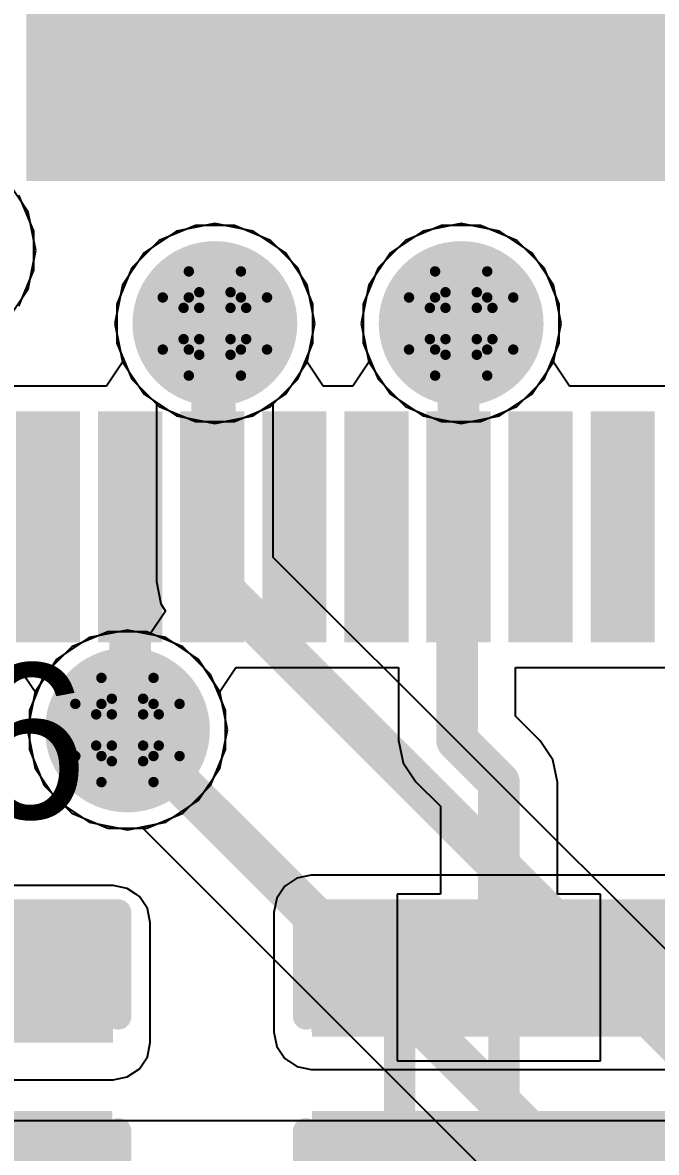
# Model space of a CAD drawing. Header units: inches. Extents: x -0.1 to 17.9, y -0.8 to 4.8.
# Drawn here: x 2.0176 to 2.1392, y 2.3919 to 2.6087 of the extents above; entities that cross this region are included whole.
import ezdxf

# ---------------------------------------------------------------- set-up
doc = ezdxf.new("R2010")
doc.units = ezdxf.units.IN
doc.header["$MEASUREMENT"] = 0
for name, color, linetype in [('Bottom Layer 1', 5, 'Continuous'), ('Bottom Overlay', 54, 'Continuous'), ('Bottom Paste', 16, 'Continuous'), ('Bottom Solder', 6, 'Continuous'), ('Drill Drawing', 1, 'Continuous'), ('GND+Signal', 16, 'Continuous'), ('Pad Holes', 156, 'Continuous'), ('PWR+Signal', 76, 'Continuous'), ('Top 3D Body', 56, 'Continuous'), ('Top Layer 1', 1, 'Continuous'), ('Top Overlay', 2, 'Continuous'), ('Top Paste', 8, 'Continuous'), ('Top Solder', 216, 'Continuous'), ('Via Holes', 16, 'Continuous')]:
    doc.layers.add(name, color=color, linetype=linetype)
doc.styles.add('Arial', font='', dxfattribs={"height": 0.2})
doc.styles.get('Arial').set_extended_font_data('Arial')

# ---------------------------------------------------------------- blocks, each defined once
blk = doc.blocks.new('C___0402_B_3')
at = {"layer": 'Bottom Layer 1'}
for points in [[(-0.0095, 0.0125), (-0.0095, -0.0125), (-0.0275, -0.0125), (-0.0275, 0.0125)], [(0.0275, 0.0125), (0.0275, -0.0125), (0.0095, -0.0125), (0.0095, 0.0125)]]:
    blk.add_hatch(color=5, dxfattribs=at).paths.add_polyline_path(points)
at = {"layer": 'Bottom Paste'}
for points in [[(-0.0095, 0.0125), (-0.0095, -0.0125), (-0.0275, -0.0125), (-0.0275, 0.0125)], [(0.0275, 0.0125), (0.0275, -0.0125), (0.0095, -0.0125), (0.0095, 0.0125)]]:
    blk.add_hatch(color=16, dxfattribs=at).paths.add_polyline_path(points)
at = {"layer": 'Bottom Solder'}
for points in [[(-0.00714, 0.01486), (-0.00714, -0.01486), (-0.02986, -0.01486), (-0.02986, 0.01486)], [(0.02986, 0.01486), (0.02986, -0.01486), (0.00714, -0.01486), (0.00714, 0.01486)]]:
    blk.add_hatch(color=6, dxfattribs=at).paths.add_polyline_path(points)
at = {"layer": 'Bottom Overlay'}
for points in [[(-0.031, -0.016, 0.005, 0.005, 0), (-0.031, 0.016, 0.005, 0.005, 0)], [(-0.011, 0.016, 0.005, 0.005, 0), (-0.031, 0.016, 0.005, 0.005, 0)], [(0.031, 0.016, 0.005, 0.005, 0), (0.011, 0.016, 0.005, 0.005, 0)], [(0.031, -0.016, 0.005, 0.005, 0), (0.031, 0.016, 0.005, 0.005, 0)], [(-0.011, -0.016, 0.005, 0.005, 0), (-0.031, -0.016, 0.005, 0.005, 0)], [(0.031, -0.016, 0.005, 0.005, 0), (0.011, -0.016, 0.005, 0.005, 0)]]:
    blk.add_lwpolyline(points, format="xyseb", dxfattribs=at)
for points in [[(-0.03225, 0.016, 0.0025, 0.0025, 1), (-0.02975, 0.016, 0.0025, 0.0025, 1)], [(-0.03225, 0.016, 0.0025, 0.0025, 1), (-0.02975, 0.016, 0.0025, 0.0025, 1)], [(-0.01225, 0.016, 0.0025, 0.0025, 1), (-0.00975, 0.016, 0.0025, 0.0025, 1)], [(0.00975, 0.016, 0.0025, 0.0025, 1), (0.01225, 0.016, 0.0025, 0.0025, 1)], [(0.02975, 0.016, 0.0025, 0.0025, 1), (0.03225, 0.016, 0.0025, 0.0025, 1)], [(0.02975, 0.016, 0.0025, 0.0025, 1), (0.03225, 0.016, 0.0025, 0.0025, 1)], [(-0.03225, -0.016, 0.0025, 0.0025, 1), (-0.02975, -0.016, 0.0025, 0.0025, 1)], [(-0.03225, -0.016, 0.0025, 0.0025, 1), (-0.02975, -0.016, 0.0025, 0.0025, 1)], [(-0.01225, -0.016, 0.0025, 0.0025, 1), (-0.00975, -0.016, 0.0025, 0.0025, 1)], [(0.00975, -0.016, 0.0025, 0.0025, 1), (0.01225, -0.016, 0.0025, 0.0025, 1)], [(0.02975, -0.016, 0.0025, 0.0025, 1), (0.03225, -0.016, 0.0025, 0.0025, 1)], [(0.02975, -0.016, 0.0025, 0.0025, 1), (0.03225, -0.016, 0.0025, 0.0025, 1)]]:
    blk.add_lwpolyline(points, format="xyseb", close=True, dxfattribs=at)
blk = doc.blocks.new('C___0402_B_25')
at = {"layer": 'Bottom Layer 1'}
for points in [[(-0.0095, 0.0125), (-0.0095, -0.0125), (-0.0275, -0.0125), (-0.0275, 0.0125)], [(0.0275, 0.0125), (0.0275, -0.0125), (0.0095, -0.0125), (0.0095, 0.0125)]]:
    blk.add_hatch(color=5, dxfattribs=at).paths.add_polyline_path(points)
at = {"layer": 'Bottom Paste'}
for points in [[(-0.0095, 0.0125), (-0.0095, -0.0125), (-0.0275, -0.0125), (-0.0275, 0.0125)], [(0.0275, 0.0125), (0.0275, -0.0125), (0.0095, -0.0125), (0.0095, 0.0125)]]:
    blk.add_hatch(color=16, dxfattribs=at).paths.add_polyline_path(points)
at = {"layer": 'Bottom Solder'}
for points in [[(-0.00714, 0.01486), (-0.00714, -0.01486), (-0.02986, -0.01486), (-0.02986, 0.01486)], [(0.02986, 0.01486), (0.02986, -0.01486), (0.00714, -0.01486), (0.00714, 0.01486)]]:
    blk.add_hatch(color=6, dxfattribs=at).paths.add_polyline_path(points)
at = {"layer": 'Bottom Overlay'}
for points in [[(-0.011, 0.016, 0.005, 0.005, 0), (-0.031, 0.016, 0.005, 0.005, 0)], [(-0.031, -0.016, 0.005, 0.005, 0), (-0.031, 0.016, 0.005, 0.005, 0)], [(0.031, 0.016, 0.005, 0.005, 0), (0.011, 0.016, 0.005, 0.005, 0)], [(0.031, -0.016, 0.005, 0.005, 0), (0.031, 0.016, 0.005, 0.005, 0)], [(-0.011, -0.016, 0.005, 0.005, 0), (-0.031, -0.016, 0.005, 0.005, 0)], [(0.031, -0.016, 0.005, 0.005, 0), (0.011, -0.016, 0.005, 0.005, 0)]]:
    blk.add_lwpolyline(points, format="xyseb", dxfattribs=at)
for points in [[(-0.03225, 0.016, 0.0025, 0.0025, 1), (-0.02975, 0.016, 0.0025, 0.0025, 1)], [(-0.03225, 0.016, 0.0025, 0.0025, 1), (-0.02975, 0.016, 0.0025, 0.0025, 1)], [(-0.01225, 0.016, 0.0025, 0.0025, 1), (-0.00975, 0.016, 0.0025, 0.0025, 1)], [(0.00975, 0.016, 0.0025, 0.0025, 1), (0.01225, 0.016, 0.0025, 0.0025, 1)], [(0.02975, 0.016, 0.0025, 0.0025, 1), (0.03225, 0.016, 0.0025, 0.0025, 1)], [(0.02975, 0.016, 0.0025, 0.0025, 1), (0.03225, 0.016, 0.0025, 0.0025, 1)], [(-0.03225, -0.016, 0.0025, 0.0025, 1), (-0.02975, -0.016, 0.0025, 0.0025, 1)], [(-0.03225, -0.016, 0.0025, 0.0025, 1), (-0.02975, -0.016, 0.0025, 0.0025, 1)], [(-0.01225, -0.016, 0.0025, 0.0025, 1), (-0.00975, -0.016, 0.0025, 0.0025, 1)], [(0.00975, -0.016, 0.0025, 0.0025, 1), (0.01225, -0.016, 0.0025, 0.0025, 1)], [(0.02975, -0.016, 0.0025, 0.0025, 1), (0.03225, -0.016, 0.0025, 0.0025, 1)], [(0.02975, -0.016, 0.0025, 0.0025, 1), (0.03225, -0.016, 0.0025, 0.0025, 1)]]:
    blk.add_lwpolyline(points, format="xyseb", close=True, dxfattribs=at)
blk = doc.blocks.new('C___0402_B_26')
at = {"layer": 'Bottom Layer 1'}
for points in [[(-0.0095, 0.0125), (-0.0095, -0.0125), (-0.0275, -0.0125), (-0.0275, 0.0125)], [(0.0275, 0.0125), (0.0275, -0.0125), (0.0095, -0.0125), (0.0095, 0.0125)]]:
    blk.add_hatch(color=5, dxfattribs=at).paths.add_polyline_path(points)
at = {"layer": 'Bottom Paste'}
for points in [[(-0.0095, 0.0125), (-0.0095, -0.0125), (-0.0275, -0.0125), (-0.0275, 0.0125)], [(0.0275, 0.0125), (0.0275, -0.0125), (0.0095, -0.0125), (0.0095, 0.0125)]]:
    blk.add_hatch(color=16, dxfattribs=at).paths.add_polyline_path(points)
at = {"layer": 'Bottom Solder'}
for points in [[(-0.00714, 0.01486), (-0.00714, -0.01486), (-0.02986, -0.01486), (-0.02986, 0.01486)], [(0.02986, 0.01486), (0.02986, -0.01486), (0.00714, -0.01486), (0.00714, 0.01486)]]:
    blk.add_hatch(color=6, dxfattribs=at).paths.add_polyline_path(points)
at = {"layer": 'Bottom Overlay'}
for points in [[(-0.011, 0.016, 0.005, 0.005, 0), (-0.031, 0.016, 0.005, 0.005, 0)], [(-0.031, -0.016, 0.005, 0.005, 0), (-0.031, 0.016, 0.005, 0.005, 0)], [(0.031, 0.016, 0.005, 0.005, 0), (0.011, 0.016, 0.005, 0.005, 0)], [(0.031, -0.016, 0.005, 0.005, 0), (0.031, 0.016, 0.005, 0.005, 0)], [(-0.011, -0.016, 0.005, 0.005, 0), (-0.031, -0.016, 0.005, 0.005, 0)], [(0.031, -0.016, 0.005, 0.005, 0), (0.011, -0.016, 0.005, 0.005, 0)]]:
    blk.add_lwpolyline(points, format="xyseb", dxfattribs=at)
for points in [[(-0.03225, 0.016, 0.0025, 0.0025, 1), (-0.02975, 0.016, 0.0025, 0.0025, 1)], [(-0.03225, 0.016, 0.0025, 0.0025, 1), (-0.02975, 0.016, 0.0025, 0.0025, 1)], [(-0.01225, 0.016, 0.0025, 0.0025, 1), (-0.00975, 0.016, 0.0025, 0.0025, 1)], [(0.00975, 0.016, 0.0025, 0.0025, 1), (0.01225, 0.016, 0.0025, 0.0025, 1)], [(0.02975, 0.016, 0.0025, 0.0025, 1), (0.03225, 0.016, 0.0025, 0.0025, 1)], [(0.02975, 0.016, 0.0025, 0.0025, 1), (0.03225, 0.016, 0.0025, 0.0025, 1)], [(-0.03225, -0.016, 0.0025, 0.0025, 1), (-0.02975, -0.016, 0.0025, 0.0025, 1)], [(-0.03225, -0.016, 0.0025, 0.0025, 1), (-0.02975, -0.016, 0.0025, 0.0025, 1)], [(-0.01225, -0.016, 0.0025, 0.0025, 1), (-0.00975, -0.016, 0.0025, 0.0025, 1)], [(0.00975, -0.016, 0.0025, 0.0025, 1), (0.01225, -0.016, 0.0025, 0.0025, 1)], [(0.02975, -0.016, 0.0025, 0.0025, 1), (0.03225, -0.016, 0.0025, 0.0025, 1)], [(0.02975, -0.016, 0.0025, 0.0025, 1), (0.03225, -0.016, 0.0025, 0.0025, 1)]]:
    blk.add_lwpolyline(points, format="xyseb", close=True, dxfattribs=at)
blk = doc.blocks.new('C___0402_39')
at = {"layer": 'Top Layer 1'}
for points in [[(-0.0275, -0.0125), (-0.0275, 0.0125), (-0.0095, 0.0125), (-0.0095, -0.0125)], [(0.0095, -0.0125), (0.0095, 0.0125), (0.0275, 0.0125), (0.0275, -0.0125)]]:
    blk.add_hatch(color=1, dxfattribs=at).paths.add_polyline_path(points)
at = {"layer": 'Top Paste'}
for points in [[(-0.0275, -0.0125), (-0.0275, 0.0125), (-0.0095, 0.0125), (-0.0095, -0.0125)], [(0.0095, -0.0125), (0.0095, 0.0125), (0.0275, 0.0125), (0.0275, -0.0125)]]:
    blk.add_hatch(color=8, dxfattribs=at).paths.add_polyline_path(points)
at = {"layer": 'Top Solder'}
for points in [[(-0.02986, -0.01486), (-0.02986, 0.01486), (-0.00714, 0.01486), (-0.00714, -0.01486)], [(0.00714, -0.01486), (0.00714, 0.01486), (0.02986, 0.01486), (0.02986, -0.01486)]]:
    blk.add_hatch(color=216, dxfattribs=at).paths.add_polyline_path(points)
at = {"layer": 'Top Overlay'}
for points in [[(-0.011, 0.016, 0.005, 0.005, 0), (-0.031, 0.016, 0.005, 0.005, 0)], [(-0.031, -0.016, 0.005, 0.005, 0), (-0.031, 0.016, 0.005, 0.005, 0)], [(0.031, 0.016, 0.005, 0.005, 0), (0.011, 0.016, 0.005, 0.005, 0)], [(0.031, -0.016, 0.005, 0.005, 0), (0.031, 0.016, 0.005, 0.005, 0)], [(-0.011, -0.016, 0.005, 0.005, 0), (-0.031, -0.016, 0.005, 0.005, 0)], [(0.031, -0.016, 0.005, 0.005, 0), (0.011, -0.016, 0.005, 0.005, 0)]]:
    blk.add_lwpolyline(points, format="xyseb", dxfattribs=at)
for points in [[(-0.03225, 0.016, 0.0025, 0.0025, 1), (-0.02975, 0.016, 0.0025, 0.0025, 1)], [(-0.03225, 0.016, 0.0025, 0.0025, 1), (-0.02975, 0.016, 0.0025, 0.0025, 1)], [(-0.01225, 0.016, 0.0025, 0.0025, 1), (-0.00975, 0.016, 0.0025, 0.0025, 1)], [(0.00975, 0.016, 0.0025, 0.0025, 1), (0.01225, 0.016, 0.0025, 0.0025, 1)], [(0.02975, 0.016, 0.0025, 0.0025, 1), (0.03225, 0.016, 0.0025, 0.0025, 1)], [(0.02975, 0.016, 0.0025, 0.0025, 1), (0.03225, 0.016, 0.0025, 0.0025, 1)], [(-0.03225, -0.016, 0.0025, 0.0025, 1), (-0.02975, -0.016, 0.0025, 0.0025, 1)], [(-0.03225, -0.016, 0.0025, 0.0025, 1), (-0.02975, -0.016, 0.0025, 0.0025, 1)], [(-0.01225, -0.016, 0.0025, 0.0025, 1), (-0.00975, -0.016, 0.0025, 0.0025, 1)], [(0.00975, -0.016, 0.0025, 0.0025, 1), (0.01225, -0.016, 0.0025, 0.0025, 1)], [(0.02975, -0.016, 0.0025, 0.0025, 1), (0.03225, -0.016, 0.0025, 0.0025, 1)], [(0.02975, -0.016, 0.0025, 0.0025, 1), (0.03225, -0.016, 0.0025, 0.0025, 1)]]:
    blk.add_lwpolyline(points, format="xyseb", close=True, dxfattribs=at)
blk = doc.blocks.new('100_VQFN__12_12__100')
at = {"layer": 'Top Layer 1'}
for points in [[(-0.1595, 0.1595), (0.1595, 0.1595), (0.1595, -0.1595), (-0.1595, -0.1595)], [(-0.15348, -0.248), (-0.16148, -0.248), (-0.16148, -0.208), (-0.15348, -0.208)], [(-0.13773, -0.248), (-0.14573, -0.248), (-0.14573, -0.208), (-0.13773, -0.208)], [(-0.12199, -0.248), (-0.12999, -0.248), (-0.12999, -0.208), (-0.12199, -0.208)], [(-0.10624, -0.248), (-0.11424, -0.248), (-0.11424, -0.208), (-0.10624, -0.208)], [(-0.09049, -0.248), (-0.09849, -0.248), (-0.09849, -0.208), (-0.09049, -0.208)], [(-0.07474, -0.248), (-0.08274, -0.248), (-0.08274, -0.208), (-0.07474, -0.208)], [(-0.05899, -0.248), (-0.06699, -0.248), (-0.06699, -0.208), (-0.05899, -0.208)], [(-0.04324, -0.248), (-0.05124, -0.248), (-0.05124, -0.208), (-0.04324, -0.208)]]:
    blk.add_hatch(color=1, dxfattribs=at).paths.add_polyline_path(points)
at = {"layer": 'Top Paste'}
for points in [[(-0.1595, 0.1595), (0.1595, 0.1595), (0.1595, -0.1595), (-0.1595, -0.1595)], [(-0.15348, -0.248), (-0.16148, -0.248), (-0.16148, -0.208), (-0.15348, -0.208)], [(-0.13773, -0.248), (-0.14573, -0.248), (-0.14573, -0.208), (-0.13773, -0.208)], [(-0.12199, -0.248), (-0.12999, -0.248), (-0.12999, -0.208), (-0.12199, -0.208)], [(-0.10624, -0.248), (-0.11424, -0.248), (-0.11424, -0.208), (-0.10624, -0.208)], [(-0.09049, -0.248), (-0.09849, -0.248), (-0.09849, -0.208), (-0.09049, -0.208)], [(-0.07474, -0.248), (-0.08274, -0.248), (-0.08274, -0.208), (-0.07474, -0.208)], [(-0.05899, -0.248), (-0.06699, -0.248), (-0.06699, -0.208), (-0.05899, -0.208)], [(-0.04324, -0.248), (-0.05124, -0.248), (-0.05124, -0.208), (-0.04324, -0.208)]]:
    blk.add_hatch(color=8, dxfattribs=at).paths.add_polyline_path(points)
at = {"layer": 'Top Solder'}
for points in [[(-0.16166, 0.16167), (0.16167, 0.16167), (0.16167, -0.16167), (-0.16166, -0.16167)], [(-0.15132, -0.25017), (-0.16365, -0.25017), (-0.16365, -0.20583), (-0.15132, -0.20583)], [(-0.13557, -0.25017), (-0.1479, -0.25017), (-0.1479, -0.20583), (-0.13557, -0.20583)], [(-0.11982, -0.25017), (-0.13215, -0.25017), (-0.13215, -0.20583), (-0.11982, -0.20583)], [(-0.10407, -0.25017), (-0.1164, -0.25017), (-0.1164, -0.20583), (-0.10407, -0.20583)], [(-0.08832, -0.25017), (-0.10065, -0.25017), (-0.10065, -0.20583), (-0.08832, -0.20583)], [(-0.07258, -0.25017), (-0.08491, -0.25017), (-0.08491, -0.20583), (-0.07258, -0.20583)], [(-0.05683, -0.25017), (-0.06916, -0.25017), (-0.06916, -0.20583), (-0.05683, -0.20583)], [(-0.04108, -0.25017), (-0.05341, -0.25017), (-0.05341, -0.20583), (-0.04108, -0.20583)]]:
    blk.add_hatch(color=216, dxfattribs=at).paths.add_polyline_path(points)

msp = doc.modelspace()

# ---------------------------------------------------------------- hatches: boundary and pattern name
at = {"layer": 'Bottom Layer 1'}
h = msp.add_hatch(color=5, dxfattribs=at)
edge = h.paths.add_edge_path()
edge.add_arc((2.05453, 2.551), 0.01181, 0, 360)
h = msp.add_hatch(color=5, dxfattribs=at)
edge = h.paths.add_edge_path()
edge.add_arc((2.10177, 2.551), 0.01181, 0, 360)
h = msp.add_hatch(color=5, dxfattribs=at)
edge = h.paths.add_edge_path()
edge.add_arc((2.03776, 2.473), 0.01181, 0, 360)
for points in [[(2.2942, 2.438), (2.073, 2.438), (2.073, 2.415), (2.2942, 2.415)], [(1.9346, 2.413), (2.035, 2.413), (2.035, 2.436), (1.9346, 2.436)]]:
    msp.add_hatch(color=5, dxfattribs=at).paths.add_polyline_path(points)
at = {"layer": 'Bottom Solder'}
h = msp.add_hatch(color=6, dxfattribs=at)
edge = h.paths.add_edge_path()
edge.add_arc((2.05453, 2.551), 0.01581, 0, 360)
h = msp.add_hatch(color=6, dxfattribs=at)
edge = h.paths.add_edge_path()
edge.add_arc((2.10177, 2.551), 0.01581, 0, 360)
h = msp.add_hatch(color=6, dxfattribs=at)
edge = h.paths.add_edge_path()
edge.add_arc((2.03776, 2.473), 0.01581, 0, 360)
at = {"layer": 'GND+Signal'}
h = msp.add_hatch(color=16, dxfattribs=at)
edge = h.paths.add_edge_path()
edge.add_arc((2.05453, 2.551), 0.01181, 0, 360)
h = msp.add_hatch(color=16, dxfattribs=at)
edge = h.paths.add_edge_path()
edge.add_arc((2.10177, 2.551), 0.01181, 0, 360)
h = msp.add_hatch(color=16, dxfattribs=at)
edge = h.paths.add_edge_path()
edge.add_arc((2.03776, 2.473), 0.01181, 0, 360)
at = {"layer": 'Pad Holes'}
h = msp.add_hatch(color=7, dxfattribs=at)
edge = h.paths.add_edge_path()
edge.add_arc((2.09, 2.43569), 0.0015, 0, 360)
h = msp.add_hatch(color=7, dxfattribs=at)
edge = h.paths.add_edge_path()
edge.add_arc((2.11, 2.43569), 0.0015, 0, 360)
h = msp.add_hatch(color=7, dxfattribs=at)
edge = h.paths.add_edge_path()
edge.add_arc((2.09, 2.39631), 0.0015, 0, 360)
h = msp.add_hatch(color=7, dxfattribs=at)
edge = h.paths.add_edge_path()
edge.add_arc((2.11, 2.39631), 0.0015, 0, 360)
at = {"layer": 'PWR+Signal'}
h = msp.add_hatch(color=76, dxfattribs=at)
edge = h.paths.add_edge_path()
edge.add_arc((2.05453, 2.551), 0.01181, 0, 360)
h = msp.add_hatch(color=76, dxfattribs=at)
edge = h.paths.add_edge_path()
edge.add_arc((2.10177, 2.551), 0.01181, 0, 360)
h = msp.add_hatch(color=76, dxfattribs=at)
edge = h.paths.add_edge_path()
edge.add_arc((2.03776, 2.473), 0.01181, 0, 360)
at = {"layer": 'Top 3D Body'}
h = msp.add_hatch(color=56, dxfattribs=at)
edge = h.paths.add_edge_path()
edge.add_arc((2.09, 2.43569), 0.0015, 0, 360)
h = msp.add_hatch(color=56, dxfattribs=at)
edge = h.paths.add_edge_path()
edge.add_arc((2.11, 2.43569), 0.0015, 0, 360)
h = msp.add_hatch(color=56, dxfattribs=at)
edge = h.paths.add_edge_path()
edge.add_arc((2.09, 2.39631), 0.0015, 0, 360)
h = msp.add_hatch(color=56, dxfattribs=at)
edge = h.paths.add_edge_path()
edge.add_arc((2.11, 2.39631), 0.0015, 0, 360)
at = {"layer": 'Top Layer 1'}
h = msp.add_hatch(color=1, dxfattribs=at)
edge = h.paths.add_edge_path()
edge.add_arc((2.05453, 2.551), 0.01181, 0, 360)
h = msp.add_hatch(color=1, dxfattribs=at)
edge = h.paths.add_edge_path()
edge.add_arc((2.10177, 2.551), 0.01181, 0, 360)
h = msp.add_hatch(color=1, dxfattribs=at)
edge = h.paths.add_edge_path()
edge.add_arc((2.03776, 2.473), 0.01181, 0, 360)
at = {"layer": 'Via Holes'}
h = msp.add_hatch(color=7, dxfattribs=at)
edge = h.paths.add_edge_path()
edge.add_arc((2.05453, 2.551), 0.00591, 0, 360)
h = msp.add_hatch(color=7, dxfattribs=at)
edge = h.paths.add_edge_path()
edge.add_arc((2.10177, 2.551), 0.00591, 0, 360)
h = msp.add_hatch(color=7, dxfattribs=at)
edge = h.paths.add_edge_path()
edge.add_arc((2.03776, 2.473), 0.00591, 0, 360)

# ---------------------------------------------------------------- linework, layer by layer
at = {"layer": 'Bottom Layer 1'}
for p, q in [((2.01981, 2.56874), (2.01695, 2.57566)), ((2.05078, 2.56981), (2.04387, 2.56695)), ((2.05827, 2.56981), (2.05078, 2.56981)), ((2.06518, 2.56695), (2.05827, 2.56981)), ((2.09803, 2.56981), (2.09111, 2.56695)), ((2.10551, 2.56981), (2.09803, 2.56981)), ((2.11243, 2.56695), (2.10551, 2.56981)), ((2.01981, 2.56126), (2.01981, 2.56874)), ((2.04387, 2.56695), (2.03858, 2.56166)), ((2.07047, 2.56166), (2.06518, 2.56695)), ((2.09111, 2.56695), (2.08582, 2.56166)), ((2.11772, 2.56166), (2.11243, 2.56695)), ((2.01695, 2.55434), (2.01981, 2.56126)), ((2.03858, 2.56166), (2.03572, 2.55474)), ((2.07334, 2.55474), (2.07047, 2.56166)), ((2.08582, 2.56166), (2.08296, 2.55474)), ((2.12058, 2.55474), (2.11772, 2.56166)), ((2.03572, 2.55474), (2.03572, 2.54726)), ((2.07334, 2.54726), (2.07334, 2.55474)), ((2.08296, 2.55474), (2.08296, 2.54726)), ((2.12058, 2.54726), (2.12058, 2.55474)), ((2.03572, 2.54726), (2.03858, 2.54034)), ((2.07047, 2.54034), (2.07334, 2.54726)), ((2.08296, 2.54726), (2.08582, 2.54034)), ((2.11772, 2.54034), (2.12058, 2.54726)), ((2.03858, 2.54034), (2.04387, 2.53505)), ((2.06518, 2.53505), (2.07047, 2.54034)), ((2.08582, 2.54034), (2.09111, 2.53505)), ((2.11243, 2.53505), (2.11772, 2.54034)), ((2.04387, 2.53505), (2.05078, 2.53219)), ((2.05827, 2.53219), (2.06518, 2.53505)), ((2.09111, 2.53505), (2.09803, 2.53219)), ((2.10551, 2.53219), (2.11243, 2.53505)), ((2.05078, 2.53219), (2.05827, 2.53219)), ((2.09803, 2.53219), (2.10551, 2.53219)), ((2.03401, 2.49181), (2.0271, 2.48895)), ((2.0415, 2.49181), (2.03401, 2.49181)), ((2.04841, 2.48895), (2.0415, 2.49181)), ((2.0271, 2.48895), (2.02181, 2.48366)), ((2.0537, 2.48366), (2.04841, 2.48895)), ((2.02181, 2.48366), (2.01894, 2.47674)), ((2.05657, 2.47674), (2.0537, 2.48366)), ((2.01894, 2.47674), (2.01894, 2.46926)), ((2.05657, 2.46926), (2.05657, 2.47674)), ((2.01894, 2.46926), (2.02181, 2.46234)), ((2.0537, 2.46234), (2.05657, 2.46926)), ((2.02181, 2.46234), (2.0271, 2.45705)), ((2.04841, 2.45705), (2.0537, 2.46234)), ((2.0271, 2.45705), (2.03401, 2.45419)), ((2.0415, 2.45419), (2.04841, 2.45705)), ((2.03401, 2.45419), (2.0415, 2.45419)), ((2.07027, 2.44459), (2.06795, 2.44305)), ((2.073, 2.44514), (2.07027, 2.44459)), ((2.2145, 2.44514), (2.073, 2.44514)), ((2.035, 2.44314), (2.00426, 2.44314)), ((2.03773, 2.44259), (2.035, 2.44314)), ((2.03937, 2.4415), (2.03773, 2.44259)), ((2.0395, 2.4415), (2.03937, 2.4415)), ((2.0395, 2.44141), (2.0395, 2.4415)), ((2.04005, 2.44105), (2.0395, 2.44141)), ((2.06795, 2.44305), (2.06641, 2.44073)), ((2.0416, 2.43873), (2.04005, 2.44105)), ((2.06641, 2.44073), (2.06586, 2.438)), ((2.04214, 2.436), (2.0416, 2.43873)), ((2.06586, 2.438), (2.06586, 2.415)), ((2.04214, 2.413), (2.04214, 2.436)), ((2.06586, 2.415), (2.06641, 2.41227)), ((2.0416, 2.41027), (2.04214, 2.413)), ((2.06641, 2.41227), (2.06795, 2.40995)), ((2.04005, 2.40795), (2.0416, 2.41027)), ((2.06795, 2.40995), (2.0685, 2.40959)), ((2.0685, 2.40959), (2.0685, 2.4095)), ((2.0685, 2.4095), (2.06863, 2.4095)), ((2.06863, 2.4095), (2.07027, 2.40841)), ((2.03773, 2.40641), (2.04005, 2.40795)), ((2.07027, 2.40841), (2.073, 2.40786)), ((2.073, 2.40786), (2.2942, 2.40786)), ((1.9346, 2.40586), (2.035, 2.40586)), ((2.035, 2.40586), (2.03773, 2.40641))]:
    msp.add_line(p, q, dxfattribs=at)
at = {"layer": 'Drill Drawing'}
for points in [[(2.04953, 2.556, 0.002, 0.002, 0), (2.04953, 2.561, 0.002, 0.002, 0)], [(2.04953, 2.561, 0.002, 0.002, 0), (2.05953, 2.561, 0.002, 0.002, 0)], [(2.05953, 2.556, 0.002, 0.002, 0), (2.05953, 2.561, 0.002, 0.002, 0)], [(2.09677, 2.556, 0.002, 0.002, 0), (2.09677, 2.561, 0.002, 0.002, 0)], [(2.09677, 2.561, 0.002, 0.002, 0), (2.10677, 2.561, 0.002, 0.002, 0)], [(2.10677, 2.556, 0.002, 0.002, 0), (2.10677, 2.561, 0.002, 0.002, 0)], [(2.04453, 2.546, 0.002, 0.002, 0), (2.04453, 2.556, 0.002, 0.002, 0)], [(2.04453, 2.556, 0.002, 0.002, 0), (2.04953, 2.556, 0.002, 0.002, 0)], [(2.05153, 2.554, 0.002, 0.002, 0), (2.05153, 2.557, 0.002, 0.002, 0)], [(2.05153, 2.557, 0.002, 0.002, 0), (2.05753, 2.557, 0.002, 0.002, 0)], [(2.05753, 2.554, 0.002, 0.002, 0), (2.05753, 2.557, 0.002, 0.002, 0)], [(2.05953, 2.556, 0.002, 0.002, 0), (2.06453, 2.556, 0.002, 0.002, 0)], [(2.06453, 2.546, 0.002, 0.002, 0), (2.06453, 2.556, 0.002, 0.002, 0)], [(2.09177, 2.546, 0.002, 0.002, 0), (2.09177, 2.556, 0.002, 0.002, 0)], [(2.09177, 2.556, 0.002, 0.002, 0), (2.09677, 2.556, 0.002, 0.002, 0)], [(2.09877, 2.554, 0.002, 0.002, 0), (2.09877, 2.557, 0.002, 0.002, 0)], [(2.09877, 2.557, 0.002, 0.002, 0), (2.10477, 2.557, 0.002, 0.002, 0)], [(2.10477, 2.554, 0.002, 0.002, 0), (2.10477, 2.557, 0.002, 0.002, 0)], [(2.10677, 2.556, 0.002, 0.002, 0), (2.11177, 2.556, 0.002, 0.002, 0)], [(2.11177, 2.546, 0.002, 0.002, 0), (2.11177, 2.556, 0.002, 0.002, 0)], [(2.04853, 2.548, 0.002, 0.002, 0), (2.04853, 2.554, 0.002, 0.002, 0)], [(2.04853, 2.554, 0.002, 0.002, 0), (2.05153, 2.554, 0.002, 0.002, 0)], [(2.05753, 2.554, 0.002, 0.002, 0), (2.06053, 2.554, 0.002, 0.002, 0)], [(2.06053, 2.548, 0.002, 0.002, 0), (2.06053, 2.554, 0.002, 0.002, 0)], [(2.09577, 2.548, 0.002, 0.002, 0), (2.09577, 2.554, 0.002, 0.002, 0)], [(2.09577, 2.554, 0.002, 0.002, 0), (2.09877, 2.554, 0.002, 0.002, 0)], [(2.10477, 2.554, 0.002, 0.002, 0), (2.10777, 2.554, 0.002, 0.002, 0)], [(2.10777, 2.548, 0.002, 0.002, 0), (2.10777, 2.554, 0.002, 0.002, 0)], [(2.04853, 2.548, 0.002, 0.002, 0), (2.05153, 2.548, 0.002, 0.002, 0)], [(2.05153, 2.545, 0.002, 0.002, 0), (2.05153, 2.548, 0.002, 0.002, 0)], [(2.05753, 2.548, 0.002, 0.002, 0), (2.06053, 2.548, 0.002, 0.002, 0)], [(2.05753, 2.545, 0.002, 0.002, 0), (2.05753, 2.548, 0.002, 0.002, 0)], [(2.09577, 2.548, 0.002, 0.002, 0), (2.09877, 2.548, 0.002, 0.002, 0)], [(2.09877, 2.545, 0.002, 0.002, 0), (2.09877, 2.548, 0.002, 0.002, 0)], [(2.10477, 2.548, 0.002, 0.002, 0), (2.10777, 2.548, 0.002, 0.002, 0)], [(2.10477, 2.545, 0.002, 0.002, 0), (2.10477, 2.548, 0.002, 0.002, 0)], [(2.04453, 2.546, 0.002, 0.002, 0), (2.04953, 2.546, 0.002, 0.002, 0)], [(2.04953, 2.541, 0.002, 0.002, 0), (2.04953, 2.546, 0.002, 0.002, 0)], [(2.05153, 2.545, 0.002, 0.002, 0), (2.05753, 2.545, 0.002, 0.002, 0)], [(2.05953, 2.546, 0.002, 0.002, 0), (2.06453, 2.546, 0.002, 0.002, 0)], [(2.05953, 2.541, 0.002, 0.002, 0), (2.05953, 2.546, 0.002, 0.002, 0)], [(2.09177, 2.546, 0.002, 0.002, 0), (2.09677, 2.546, 0.002, 0.002, 0)], [(2.09677, 2.541, 0.002, 0.002, 0), (2.09677, 2.546, 0.002, 0.002, 0)], [(2.09877, 2.545, 0.002, 0.002, 0), (2.10477, 2.545, 0.002, 0.002, 0)], [(2.10677, 2.546, 0.002, 0.002, 0), (2.11177, 2.546, 0.002, 0.002, 0)], [(2.10677, 2.541, 0.002, 0.002, 0), (2.10677, 2.546, 0.002, 0.002, 0)], [(2.04953, 2.541, 0.002, 0.002, 0), (2.05953, 2.541, 0.002, 0.002, 0)], [(2.09677, 2.541, 0.002, 0.002, 0), (2.10677, 2.541, 0.002, 0.002, 0)], [(2.03276, 2.478, 0.002, 0.002, 0), (2.03276, 2.483, 0.002, 0.002, 0)], [(2.03276, 2.483, 0.002, 0.002, 0), (2.04276, 2.483, 0.002, 0.002, 0)], [(2.04276, 2.478, 0.002, 0.002, 0), (2.04276, 2.483, 0.002, 0.002, 0)], [(2.02776, 2.468, 0.002, 0.002, 0), (2.02776, 2.478, 0.002, 0.002, 0)], [(2.02776, 2.478, 0.002, 0.002, 0), (2.03276, 2.478, 0.002, 0.002, 0)], [(2.03476, 2.476, 0.002, 0.002, 0), (2.03476, 2.479, 0.002, 0.002, 0)], [(2.03476, 2.479, 0.002, 0.002, 0), (2.04076, 2.479, 0.002, 0.002, 0)], [(2.04076, 2.476, 0.002, 0.002, 0), (2.04076, 2.479, 0.002, 0.002, 0)], [(2.04276, 2.478, 0.002, 0.002, 0), (2.04776, 2.478, 0.002, 0.002, 0)], [(2.04776, 2.468, 0.002, 0.002, 0), (2.04776, 2.478, 0.002, 0.002, 0)], [(2.03176, 2.47, 0.002, 0.002, 0), (2.03176, 2.476, 0.002, 0.002, 0)], [(2.03176, 2.476, 0.002, 0.002, 0), (2.03476, 2.476, 0.002, 0.002, 0)], [(2.04076, 2.476, 0.002, 0.002, 0), (2.04376, 2.476, 0.002, 0.002, 0)], [(2.04376, 2.47, 0.002, 0.002, 0), (2.04376, 2.476, 0.002, 0.002, 0)], [(2.03176, 2.47, 0.002, 0.002, 0), (2.03476, 2.47, 0.002, 0.002, 0)], [(2.03476, 2.467, 0.002, 0.002, 0), (2.03476, 2.47, 0.002, 0.002, 0)], [(2.04076, 2.47, 0.002, 0.002, 0), (2.04376, 2.47, 0.002, 0.002, 0)], [(2.04076, 2.467, 0.002, 0.002, 0), (2.04076, 2.47, 0.002, 0.002, 0)], [(2.02776, 2.468, 0.002, 0.002, 0), (2.03276, 2.468, 0.002, 0.002, 0)], [(2.03276, 2.463, 0.002, 0.002, 0), (2.03276, 2.468, 0.002, 0.002, 0)], [(2.03476, 2.467, 0.002, 0.002, 0), (2.04076, 2.467, 0.002, 0.002, 0)], [(2.04276, 2.468, 0.002, 0.002, 0), (2.04776, 2.468, 0.002, 0.002, 0)], [(2.04276, 2.463, 0.002, 0.002, 0), (2.04276, 2.468, 0.002, 0.002, 0)], [(2.03276, 2.463, 0.002, 0.002, 0), (2.04276, 2.463, 0.002, 0.002, 0)]]:
    msp.add_lwpolyline(points, format="xyseb", dxfattribs=at)
for points in [[(2.04903, 2.561, 0.001, 0.001, 1), (2.05003, 2.561, 0.001, 0.001, 1)], [(2.04903, 2.561, 0.001, 0.001, 1), (2.05003, 2.561, 0.001, 0.001, 1)], [(2.05903, 2.561, 0.001, 0.001, 1), (2.06003, 2.561, 0.001, 0.001, 1)], [(2.05903, 2.561, 0.001, 0.001, 1), (2.06003, 2.561, 0.001, 0.001, 1)], [(2.09627, 2.561, 0.001, 0.001, 1), (2.09727, 2.561, 0.001, 0.001, 1)], [(2.09627, 2.561, 0.001, 0.001, 1), (2.09727, 2.561, 0.001, 0.001, 1)], [(2.10627, 2.561, 0.001, 0.001, 1), (2.10727, 2.561, 0.001, 0.001, 1)], [(2.10627, 2.561, 0.001, 0.001, 1), (2.10727, 2.561, 0.001, 0.001, 1)], [(2.04403, 2.556, 0.001, 0.001, 1), (2.04503, 2.556, 0.001, 0.001, 1)], [(2.04403, 2.556, 0.001, 0.001, 1), (2.04503, 2.556, 0.001, 0.001, 1)], [(2.04903, 2.556, 0.001, 0.001, 1), (2.05003, 2.556, 0.001, 0.001, 1)], [(2.04903, 2.556, 0.001, 0.001, 1), (2.05003, 2.556, 0.001, 0.001, 1)], [(2.05103, 2.557, 0.001, 0.001, 1), (2.05203, 2.557, 0.001, 0.001, 1)], [(2.05103, 2.557, 0.001, 0.001, 1), (2.05203, 2.557, 0.001, 0.001, 1)], [(2.05703, 2.557, 0.001, 0.001, 1), (2.05803, 2.557, 0.001, 0.001, 1)], [(2.05703, 2.557, 0.001, 0.001, 1), (2.05803, 2.557, 0.001, 0.001, 1)], [(2.05903, 2.556, 0.001, 0.001, 1), (2.06003, 2.556, 0.001, 0.001, 1)], [(2.05903, 2.556, 0.001, 0.001, 1), (2.06003, 2.556, 0.001, 0.001, 1)], [(2.06403, 2.556, 0.001, 0.001, 1), (2.06503, 2.556, 0.001, 0.001, 1)], [(2.06403, 2.556, 0.001, 0.001, 1), (2.06503, 2.556, 0.001, 0.001, 1)], [(2.09127, 2.556, 0.001, 0.001, 1), (2.09227, 2.556, 0.001, 0.001, 1)], [(2.09127, 2.556, 0.001, 0.001, 1), (2.09227, 2.556, 0.001, 0.001, 1)], [(2.09627, 2.556, 0.001, 0.001, 1), (2.09727, 2.556, 0.001, 0.001, 1)], [(2.09627, 2.556, 0.001, 0.001, 1), (2.09727, 2.556, 0.001, 0.001, 1)], [(2.09827, 2.557, 0.001, 0.001, 1), (2.09927, 2.557, 0.001, 0.001, 1)], [(2.09827, 2.557, 0.001, 0.001, 1), (2.09927, 2.557, 0.001, 0.001, 1)], [(2.10427, 2.557, 0.001, 0.001, 1), (2.10527, 2.557, 0.001, 0.001, 1)], [(2.10427, 2.557, 0.001, 0.001, 1), (2.10527, 2.557, 0.001, 0.001, 1)], [(2.10627, 2.556, 0.001, 0.001, 1), (2.10727, 2.556, 0.001, 0.001, 1)], [(2.10627, 2.556, 0.001, 0.001, 1), (2.10727, 2.556, 0.001, 0.001, 1)], [(2.11127, 2.556, 0.001, 0.001, 1), (2.11227, 2.556, 0.001, 0.001, 1)], [(2.11127, 2.556, 0.001, 0.001, 1), (2.11227, 2.556, 0.001, 0.001, 1)], [(2.04803, 2.554, 0.001, 0.001, 1), (2.04903, 2.554, 0.001, 0.001, 1)], [(2.04803, 2.554, 0.001, 0.001, 1), (2.04903, 2.554, 0.001, 0.001, 1)], [(2.05103, 2.554, 0.001, 0.001, 1), (2.05203, 2.554, 0.001, 0.001, 1)], [(2.05103, 2.554, 0.001, 0.001, 1), (2.05203, 2.554, 0.001, 0.001, 1)], [(2.05703, 2.554, 0.001, 0.001, 1), (2.05803, 2.554, 0.001, 0.001, 1)], [(2.05703, 2.554, 0.001, 0.001, 1), (2.05803, 2.554, 0.001, 0.001, 1)], [(2.06003, 2.554, 0.001, 0.001, 1), (2.06103, 2.554, 0.001, 0.001, 1)], [(2.06003, 2.554, 0.001, 0.001, 1), (2.06103, 2.554, 0.001, 0.001, 1)], [(2.09527, 2.554, 0.001, 0.001, 1), (2.09627, 2.554, 0.001, 0.001, 1)], [(2.09527, 2.554, 0.001, 0.001, 1), (2.09627, 2.554, 0.001, 0.001, 1)], [(2.09827, 2.554, 0.001, 0.001, 1), (2.09927, 2.554, 0.001, 0.001, 1)], [(2.09827, 2.554, 0.001, 0.001, 1), (2.09927, 2.554, 0.001, 0.001, 1)], [(2.10427, 2.554, 0.001, 0.001, 1), (2.10527, 2.554, 0.001, 0.001, 1)], [(2.10427, 2.554, 0.001, 0.001, 1), (2.10527, 2.554, 0.001, 0.001, 1)], [(2.10727, 2.554, 0.001, 0.001, 1), (2.10827, 2.554, 0.001, 0.001, 1)], [(2.10727, 2.554, 0.001, 0.001, 1), (2.10827, 2.554, 0.001, 0.001, 1)], [(2.04803, 2.548, 0.001, 0.001, 1), (2.04903, 2.548, 0.001, 0.001, 1)], [(2.04803, 2.548, 0.001, 0.001, 1), (2.04903, 2.548, 0.001, 0.001, 1)], [(2.05103, 2.548, 0.001, 0.001, 1), (2.05203, 2.548, 0.001, 0.001, 1)], [(2.05103, 2.548, 0.001, 0.001, 1), (2.05203, 2.548, 0.001, 0.001, 1)], [(2.05703, 2.548, 0.001, 0.001, 1), (2.05803, 2.548, 0.001, 0.001, 1)], [(2.05703, 2.548, 0.001, 0.001, 1), (2.05803, 2.548, 0.001, 0.001, 1)], [(2.06003, 2.548, 0.001, 0.001, 1), (2.06103, 2.548, 0.001, 0.001, 1)], [(2.06003, 2.548, 0.001, 0.001, 1), (2.06103, 2.548, 0.001, 0.001, 1)], [(2.09527, 2.548, 0.001, 0.001, 1), (2.09627, 2.548, 0.001, 0.001, 1)], [(2.09527, 2.548, 0.001, 0.001, 1), (2.09627, 2.548, 0.001, 0.001, 1)], [(2.09827, 2.548, 0.001, 0.001, 1), (2.09927, 2.548, 0.001, 0.001, 1)], [(2.09827, 2.548, 0.001, 0.001, 1), (2.09927, 2.548, 0.001, 0.001, 1)], [(2.10427, 2.548, 0.001, 0.001, 1), (2.10527, 2.548, 0.001, 0.001, 1)], [(2.10427, 2.548, 0.001, 0.001, 1), (2.10527, 2.548, 0.001, 0.001, 1)], [(2.10727, 2.548, 0.001, 0.001, 1), (2.10827, 2.548, 0.001, 0.001, 1)], [(2.10727, 2.548, 0.001, 0.001, 1), (2.10827, 2.548, 0.001, 0.001, 1)], [(2.04403, 2.546, 0.001, 0.001, 1), (2.04503, 2.546, 0.001, 0.001, 1)], [(2.04403, 2.546, 0.001, 0.001, 1), (2.04503, 2.546, 0.001, 0.001, 1)], [(2.04903, 2.546, 0.001, 0.001, 1), (2.05003, 2.546, 0.001, 0.001, 1)], [(2.04903, 2.546, 0.001, 0.001, 1), (2.05003, 2.546, 0.001, 0.001, 1)], [(2.05103, 2.545, 0.001, 0.001, 1), (2.05203, 2.545, 0.001, 0.001, 1)], [(2.05103, 2.545, 0.001, 0.001, 1), (2.05203, 2.545, 0.001, 0.001, 1)], [(2.05703, 2.545, 0.001, 0.001, 1), (2.05803, 2.545, 0.001, 0.001, 1)], [(2.05703, 2.545, 0.001, 0.001, 1), (2.05803, 2.545, 0.001, 0.001, 1)], [(2.05903, 2.546, 0.001, 0.001, 1), (2.06003, 2.546, 0.001, 0.001, 1)], [(2.05903, 2.546, 0.001, 0.001, 1), (2.06003, 2.546, 0.001, 0.001, 1)], [(2.06403, 2.546, 0.001, 0.001, 1), (2.06503, 2.546, 0.001, 0.001, 1)], [(2.06403, 2.546, 0.001, 0.001, 1), (2.06503, 2.546, 0.001, 0.001, 1)], [(2.09127, 2.546, 0.001, 0.001, 1), (2.09227, 2.546, 0.001, 0.001, 1)], [(2.09127, 2.546, 0.001, 0.001, 1), (2.09227, 2.546, 0.001, 0.001, 1)], [(2.09627, 2.546, 0.001, 0.001, 1), (2.09727, 2.546, 0.001, 0.001, 1)], [(2.09627, 2.546, 0.001, 0.001, 1), (2.09727, 2.546, 0.001, 0.001, 1)], [(2.09827, 2.545, 0.001, 0.001, 1), (2.09927, 2.545, 0.001, 0.001, 1)], [(2.09827, 2.545, 0.001, 0.001, 1), (2.09927, 2.545, 0.001, 0.001, 1)], [(2.10427, 2.545, 0.001, 0.001, 1), (2.10527, 2.545, 0.001, 0.001, 1)], [(2.10427, 2.545, 0.001, 0.001, 1), (2.10527, 2.545, 0.001, 0.001, 1)], [(2.10627, 2.546, 0.001, 0.001, 1), (2.10727, 2.546, 0.001, 0.001, 1)], [(2.10627, 2.546, 0.001, 0.001, 1), (2.10727, 2.546, 0.001, 0.001, 1)], [(2.11127, 2.546, 0.001, 0.001, 1), (2.11227, 2.546, 0.001, 0.001, 1)], [(2.11127, 2.546, 0.001, 0.001, 1), (2.11227, 2.546, 0.001, 0.001, 1)], [(2.04903, 2.541, 0.001, 0.001, 1), (2.05003, 2.541, 0.001, 0.001, 1)], [(2.04903, 2.541, 0.001, 0.001, 1), (2.05003, 2.541, 0.001, 0.001, 1)], [(2.05903, 2.541, 0.001, 0.001, 1), (2.06003, 2.541, 0.001, 0.001, 1)], [(2.05903, 2.541, 0.001, 0.001, 1), (2.06003, 2.541, 0.001, 0.001, 1)], [(2.09627, 2.541, 0.001, 0.001, 1), (2.09727, 2.541, 0.001, 0.001, 1)], [(2.09627, 2.541, 0.001, 0.001, 1), (2.09727, 2.541, 0.001, 0.001, 1)], [(2.10627, 2.541, 0.001, 0.001, 1), (2.10727, 2.541, 0.001, 0.001, 1)], [(2.10627, 2.541, 0.001, 0.001, 1), (2.10727, 2.541, 0.001, 0.001, 1)], [(2.03226, 2.483, 0.001, 0.001, 1), (2.03326, 2.483, 0.001, 0.001, 1)], [(2.03226, 2.483, 0.001, 0.001, 1), (2.03326, 2.483, 0.001, 0.001, 1)], [(2.04226, 2.483, 0.001, 0.001, 1), (2.04326, 2.483, 0.001, 0.001, 1)], [(2.04226, 2.483, 0.001, 0.001, 1), (2.04326, 2.483, 0.001, 0.001, 1)], [(2.02726, 2.478, 0.001, 0.001, 1), (2.02826, 2.478, 0.001, 0.001, 1)], [(2.02726, 2.478, 0.001, 0.001, 1), (2.02826, 2.478, 0.001, 0.001, 1)], [(2.03226, 2.478, 0.001, 0.001, 1), (2.03326, 2.478, 0.001, 0.001, 1)], [(2.03226, 2.478, 0.001, 0.001, 1), (2.03326, 2.478, 0.001, 0.001, 1)], [(2.03426, 2.479, 0.001, 0.001, 1), (2.03526, 2.479, 0.001, 0.001, 1)], [(2.03426, 2.479, 0.001, 0.001, 1), (2.03526, 2.479, 0.001, 0.001, 1)], [(2.04026, 2.479, 0.001, 0.001, 1), (2.04126, 2.479, 0.001, 0.001, 1)], [(2.04026, 2.479, 0.001, 0.001, 1), (2.04126, 2.479, 0.001, 0.001, 1)], [(2.04226, 2.478, 0.001, 0.001, 1), (2.04326, 2.478, 0.001, 0.001, 1)], [(2.04226, 2.478, 0.001, 0.001, 1), (2.04326, 2.478, 0.001, 0.001, 1)], [(2.04726, 2.478, 0.001, 0.001, 1), (2.04826, 2.478, 0.001, 0.001, 1)], [(2.04726, 2.478, 0.001, 0.001, 1), (2.04826, 2.478, 0.001, 0.001, 1)], [(2.03126, 2.476, 0.001, 0.001, 1), (2.03226, 2.476, 0.001, 0.001, 1)], [(2.03126, 2.476, 0.001, 0.001, 1), (2.03226, 2.476, 0.001, 0.001, 1)], [(2.03426, 2.476, 0.001, 0.001, 1), (2.03526, 2.476, 0.001, 0.001, 1)], [(2.03426, 2.476, 0.001, 0.001, 1), (2.03526, 2.476, 0.001, 0.001, 1)], [(2.04026, 2.476, 0.001, 0.001, 1), (2.04126, 2.476, 0.001, 0.001, 1)], [(2.04026, 2.476, 0.001, 0.001, 1), (2.04126, 2.476, 0.001, 0.001, 1)], [(2.04326, 2.476, 0.001, 0.001, 1), (2.04426, 2.476, 0.001, 0.001, 1)], [(2.04326, 2.476, 0.001, 0.001, 1), (2.04426, 2.476, 0.001, 0.001, 1)], [(2.03126, 2.47, 0.001, 0.001, 1), (2.03226, 2.47, 0.001, 0.001, 1)], [(2.03126, 2.47, 0.001, 0.001, 1), (2.03226, 2.47, 0.001, 0.001, 1)], [(2.03426, 2.47, 0.001, 0.001, 1), (2.03526, 2.47, 0.001, 0.001, 1)], [(2.03426, 2.47, 0.001, 0.001, 1), (2.03526, 2.47, 0.001, 0.001, 1)], [(2.04026, 2.47, 0.001, 0.001, 1), (2.04126, 2.47, 0.001, 0.001, 1)], [(2.04026, 2.47, 0.001, 0.001, 1), (2.04126, 2.47, 0.001, 0.001, 1)], [(2.04326, 2.47, 0.001, 0.001, 1), (2.04426, 2.47, 0.001, 0.001, 1)], [(2.04326, 2.47, 0.001, 0.001, 1), (2.04426, 2.47, 0.001, 0.001, 1)], [(2.02726, 2.468, 0.001, 0.001, 1), (2.02826, 2.468, 0.001, 0.001, 1)], [(2.02726, 2.468, 0.001, 0.001, 1), (2.02826, 2.468, 0.001, 0.001, 1)], [(2.03226, 2.468, 0.001, 0.001, 1), (2.03326, 2.468, 0.001, 0.001, 1)], [(2.03226, 2.468, 0.001, 0.001, 1), (2.03326, 2.468, 0.001, 0.001, 1)], [(2.03426, 2.467, 0.001, 0.001, 1), (2.03526, 2.467, 0.001, 0.001, 1)], [(2.03426, 2.467, 0.001, 0.001, 1), (2.03526, 2.467, 0.001, 0.001, 1)], [(2.04026, 2.467, 0.001, 0.001, 1), (2.04126, 2.467, 0.001, 0.001, 1)], [(2.04026, 2.467, 0.001, 0.001, 1), (2.04126, 2.467, 0.001, 0.001, 1)], [(2.04226, 2.468, 0.001, 0.001, 1), (2.04326, 2.468, 0.001, 0.001, 1)], [(2.04226, 2.468, 0.001, 0.001, 1), (2.04326, 2.468, 0.001, 0.001, 1)], [(2.04726, 2.468, 0.001, 0.001, 1), (2.04826, 2.468, 0.001, 0.001, 1)], [(2.04726, 2.468, 0.001, 0.001, 1), (2.04826, 2.468, 0.001, 0.001, 1)], [(2.03226, 2.463, 0.001, 0.001, 1), (2.03326, 2.463, 0.001, 0.001, 1)], [(2.03226, 2.463, 0.001, 0.001, 1), (2.03326, 2.463, 0.001, 0.001, 1)], [(2.04226, 2.463, 0.001, 0.001, 1), (2.04326, 2.463, 0.001, 0.001, 1)], [(2.04226, 2.463, 0.001, 0.001, 1), (2.04326, 2.463, 0.001, 0.001, 1)]]:
    msp.add_lwpolyline(points, format="xyseb", close=True, dxfattribs=at)
at = {"layer": 'GND+Signal'}
for p, q in [((2.05453, 2.57018), (2.04719, 2.56872)), ((2.06187, 2.56872), (2.05453, 2.57018)), ((2.04719, 2.56872), (2.04096, 2.56456)), ((2.06809, 2.56456), (2.06187, 2.56872)), ((2.04096, 2.56456), (2.03681, 2.55834)), ((2.07225, 2.55834), (2.06809, 2.56456)), ((2.03681, 2.55834), (2.03535, 2.551)), ((2.07371, 2.551), (2.07225, 2.55834)), ((2.03535, 2.551), (2.03681, 2.54366)), ((2.07225, 2.54366), (2.07371, 2.551)), ((2.03681, 2.54366), (2.04096, 2.53744)), ((2.06809, 2.53744), (2.07225, 2.54366)), ((2.04096, 2.53744), (2.04331, 2.53587)), ((2.06574, 2.53587), (2.06809, 2.53744)), ((2.04331, 2.53587), (2.04331, 2.50147)), ((2.06574, 2.50612), (2.06574, 2.53587)), ((2.16363, 2.40823), (2.06574, 2.50612)), ((2.04331, 2.50147), (2.04331, 2.50147)), ((2.04331, 2.50147), (2.04416, 2.49718)), ((2.04507, 2.49582), (2.04207, 2.49132)), ((2.04416, 2.49718), (2.04507, 2.49582)), ((2.03776, 2.49218), (2.03042, 2.49072)), ((2.04207, 2.49132), (2.03776, 2.49218)), ((2.03042, 2.49072), (2.02419, 2.48656)), ((2.02419, 2.48656), (2.02004, 2.48034)), ((2.02004, 2.48034), (2.01858, 2.473)), ((2.01858, 2.473), (2.02004, 2.46566)), ((2.02004, 2.46566), (2.02419, 2.45944)), ((2.02419, 2.45944), (2.03042, 2.45528)), ((2.03042, 2.45528), (2.03776, 2.45382)), ((2.03776, 2.45382), (2.04052, 2.45437)), ((2.04052, 2.45437), (2.12383, 2.37107))]:
    msp.add_line(p, q, dxfattribs=at)
for points in [[(2.05453, 2.50147, 0.008, 0.008, 0), (2.05453, 2.551, 0.008, 0.008, 0)], [(2.05453, 2.50147, 0.008, 0.008, 0), (2.15899, 2.39701, 0.008, 0.008, 0)], [(2.03776, 2.473, 0.008, 0.008, 0), (2.13176, 2.379, 0.008, 0.008, 0)]]:
    msp.add_lwpolyline(points, format="xyseb", dxfattribs=at)
for points in [[(2.05253, 2.551, 0.004, 0.004, 1), (2.05653, 2.551, 0.004, 0.004, 1)], [(2.05253, 2.50147, 0.004, 0.004, 1), (2.05653, 2.50147, 0.004, 0.004, 1)], [(2.05253, 2.50147, 0.004, 0.004, 1), (2.05653, 2.50147, 0.004, 0.004, 1)], [(2.03576, 2.473, 0.004, 0.004, 1), (2.03976, 2.473, 0.004, 0.004, 1)]]:
    msp.add_lwpolyline(points, format="xyseb", close=True, dxfattribs=at)
at = {"layer": 'PWR+Signal'}
for p, q in [((2.01872, 2.57234), (2.01456, 2.57856)), ((2.02018, 2.565), (2.01872, 2.57234)), ((2.05453, 2.57018), (2.04719, 2.56872)), ((2.06187, 2.56872), (2.05453, 2.57018)), ((2.10177, 2.57018), (2.09443, 2.56872)), ((2.10911, 2.56872), (2.10177, 2.57018)), ((2.04719, 2.56872), (2.04096, 2.56456)), ((2.06809, 2.56456), (2.06187, 2.56872)), ((2.09443, 2.56872), (2.08821, 2.56456)), ((2.11533, 2.56456), (2.10911, 2.56872)), ((2.01872, 2.55766), (2.02018, 2.565)), ((2.04096, 2.56456), (2.03681, 2.55834)), ((2.07225, 2.55834), (2.06809, 2.56456)), ((2.08821, 2.56456), (2.08405, 2.55834)), ((2.11949, 2.55834), (2.11533, 2.56456)), ((2.01456, 2.55144), (2.01872, 2.55766)), ((2.03681, 2.55834), (2.03535, 2.551)), ((2.07371, 2.551), (2.07225, 2.55834)), ((2.08405, 2.55834), (2.08259, 2.551)), ((2.12095, 2.551), (2.11949, 2.55834)), ((2.03535, 2.551), (2.03681, 2.54366)), ((2.07225, 2.54366), (2.07371, 2.551)), ((2.08259, 2.551), (2.08405, 2.54366)), ((2.11949, 2.54366), (2.12095, 2.551)), ((2.03681, 2.54366), (2.04096, 2.53744)), ((2.06809, 2.53744), (2.07225, 2.54366)), ((2.08405, 2.54366), (2.08821, 2.53744)), ((2.11533, 2.53744), (2.11949, 2.54366)), ((2.04096, 2.53744), (2.04719, 2.53328)), ((2.06187, 2.53328), (2.06809, 2.53744)), ((2.08821, 2.53744), (2.09443, 2.53328)), ((2.10911, 2.53328), (2.11533, 2.53744)), ((2.04719, 2.53328), (2.05453, 2.53182)), ((2.05453, 2.53182), (2.06187, 2.53328)), ((2.09443, 2.53328), (2.10177, 2.53182)), ((2.10177, 2.53182), (2.10911, 2.53328)), ((2.03776, 2.49218), (2.03042, 2.49072)), ((2.0451, 2.49072), (2.03776, 2.49218)), ((2.03042, 2.49072), (2.02419, 2.48656)), ((2.05132, 2.48656), (2.0451, 2.49072)), ((2.02419, 2.48656), (2.02004, 2.48034)), ((2.05548, 2.48034), (2.05132, 2.48656)), ((2.02004, 2.48034), (2.01858, 2.473)), ((2.05694, 2.473), (2.05548, 2.48034)), ((2.01858, 2.473), (2.02004, 2.46566)), ((2.05548, 2.46566), (2.05694, 2.473)), ((2.02004, 2.46566), (2.02419, 2.45944)), ((2.05132, 2.45944), (2.05548, 2.46566)), ((2.02419, 2.45944), (2.03042, 2.45528)), ((2.0451, 2.45528), (2.05132, 2.45944)), ((2.03042, 2.45528), (2.03776, 2.45382)), ((2.03776, 2.45382), (2.0451, 2.45528)), ((3.047, 2.398), (1.7437, 2.398))]:
    msp.add_line(p, q, dxfattribs=at)
at = {"layer": 'Top 3D Body'}
for points in [[(2.09, 2.39631, 0.006, 0.006, 0), (2.09, 2.43569, 0.006, 0.006, 0)], [(2.11, 2.39631, 0.006, 0.006, 0), (2.11, 2.43569, 0.006, 0.006, 0)]]:
    msp.add_lwpolyline(points, format="xyseb", dxfattribs=at)
for points in [[(2.0885, 2.43569, 0.003, 0.003, 1), (2.0915, 2.43569, 0.003, 0.003, 1)], [(2.1085, 2.43569, 0.003, 0.003, 1), (2.1115, 2.43569, 0.003, 0.003, 1)], [(2.0885, 2.39631, 0.003, 0.003, 1), (2.0915, 2.39631, 0.003, 0.003, 1)], [(2.1085, 2.39631, 0.003, 0.003, 1), (2.1115, 2.39631, 0.003, 0.003, 1)]]:
    msp.add_lwpolyline(points, format="xyseb", close=True, dxfattribs=at)
at = {"layer": 'Top Layer 1'}
for p, q in [((2.01981, 2.56874), (2.01695, 2.57566)), ((2.05078, 2.56981), (2.04387, 2.56695)), ((2.05827, 2.56981), (2.05078, 2.56981)), ((2.06518, 2.56695), (2.05827, 2.56981)), ((2.09803, 2.56981), (2.09111, 2.56695)), ((2.10551, 2.56981), (2.09803, 2.56981)), ((2.11243, 2.56695), (2.10551, 2.56981)), ((2.01981, 2.56126), (2.01981, 2.56874)), ((2.04387, 2.56695), (2.03858, 2.56166)), ((2.07047, 2.56166), (2.06518, 2.56695)), ((2.09111, 2.56695), (2.08582, 2.56166)), ((2.11772, 2.56166), (2.11243, 2.56695)), ((2.01695, 2.55434), (2.01981, 2.56126)), ((2.03858, 2.56166), (2.03572, 2.55474)), ((2.07334, 2.55474), (2.07047, 2.56166)), ((2.08582, 2.56166), (2.08296, 2.55474)), ((2.12058, 2.55474), (2.11772, 2.56166)), ((2.03572, 2.55474), (2.03572, 2.54726)), ((2.07334, 2.54726), (2.07334, 2.55474)), ((2.08296, 2.55474), (2.08296, 2.54726)), ((2.12058, 2.54726), (2.12058, 2.55474)), ((2.03572, 2.54726), (2.03706, 2.544)), ((2.07199, 2.544), (2.07334, 2.54726)), ((2.08296, 2.54726), (2.08431, 2.544)), ((2.11923, 2.544), (2.12058, 2.54726)), ((2.03706, 2.544), (2.03372, 2.539)), ((2.07533, 2.539), (2.07199, 2.544)), ((2.08431, 2.544), (2.08097, 2.539)), ((2.12257, 2.539), (2.11923, 2.544)), ((2.03372, 2.539), (2.00052, 2.539)), ((2.08097, 2.539), (2.07533, 2.539)), ((2.15971, 2.539), (2.12257, 2.539)), ((2.01695, 2.485), (2.02029, 2.48)), ((2.05522, 2.48), (2.05856, 2.485)), ((2.05856, 2.485), (2.08978, 2.485)), ((2.08978, 2.485), (2.08978, 2.471)), ((2.11222, 2.47565), (2.11222, 2.485)), ((2.11222, 2.485), (2.14294, 2.485)), ((2.02029, 2.48), (2.01894, 2.47674)), ((2.05657, 2.47674), (2.05522, 2.48)), ((2.01894, 2.47674), (2.01894, 2.46926)), ((2.05657, 2.46926), (2.05657, 2.47674)), ((2.11693, 2.47093), (2.11222, 2.47565)), ((2.08978, 2.471), (2.08978, 2.471)), ((2.08978, 2.471), (2.09064, 2.46671)), ((2.11936, 2.46729), (2.11693, 2.47093)), ((2.11693, 2.47093), (2.11693, 2.47093)), ((2.01894, 2.46926), (2.02181, 2.46234)), ((2.0537, 2.46234), (2.05657, 2.46926)), ((2.09064, 2.46671), (2.09307, 2.46307)), ((2.12022, 2.463), (2.11936, 2.46729)), ((2.09307, 2.46307), (2.09779, 2.45835)), ((2.12022, 2.4415), (2.12022, 2.463)), ((2.12022, 2.463), (2.12022, 2.463)), ((2.02181, 2.46234), (2.0271, 2.45705)), ((2.04841, 2.45705), (2.0537, 2.46234)), ((2.0271, 2.45705), (2.03401, 2.45419)), ((2.0415, 2.45419), (2.04841, 2.45705)), ((2.09779, 2.45835), (2.09779, 2.4415)), ((2.03401, 2.45419), (2.0415, 2.45419)), ((2.09779, 2.4415), (2.0895, 2.4415)), ((2.0895, 2.4415), (2.0895, 2.4095)), ((2.1285, 2.4415), (2.12022, 2.4415)), ((2.1285, 2.4095), (2.1285, 2.4415)), ((2.0895, 2.4095), (2.1285, 2.4095))]:
    msp.add_line(p, q, dxfattribs=at)
for points in [[(2.05401, 2.512, 0.008, 0.008, 0), (2.05401, 2.55049, 0.008, 0.008, 0)], [(2.10126, 2.512, 0.008, 0.008, 0), (2.10126, 2.55049, 0.008, 0.008, 0)], [(2.03827, 2.47351, 0.008, 0.008, 0), (2.03827, 2.512, 0.008, 0.008, 0)], [(2.101, 2.51174, 0.008, 0.008, 0), (2.10126, 2.512, 0.008, 0.008, 0)], [(2.101, 2.471, 0.008, 0.008, 0), (2.101, 2.51174, 0.008, 0.008, 0)], [(2.101, 2.471, 0.008, 0.008, 0), (2.109, 2.463, 0.008, 0.008, 0)], [(2.109, 2.4255, 0.008, 0.008, 0), (2.109, 2.463, 0.008, 0.008, 0)]]:
    msp.add_lwpolyline(points, format="xyseb", dxfattribs=at)
for points in [[(2.05201, 2.55049, 0.004, 0.004, 1), (2.05601, 2.55049, 0.004, 0.004, 1)], [(2.09926, 2.55049, 0.004, 0.004, 1), (2.10326, 2.55049, 0.004, 0.004, 1)], [(2.03627, 2.512, 0.004, 0.004, 1), (2.04027, 2.512, 0.004, 0.004, 1)], [(2.05201, 2.512, 0.004, 0.004, 1), (2.05601, 2.512, 0.004, 0.004, 1)], [(2.099, 2.51174, 0.004, 0.004, 1), (2.103, 2.51174, 0.004, 0.004, 1)], [(2.099, 2.51174, 0.004, 0.004, 1), (2.103, 2.51174, 0.004, 0.004, 1)], [(2.09926, 2.512, 0.004, 0.004, 1), (2.10326, 2.512, 0.004, 0.004, 1)], [(2.09926, 2.512, 0.004, 0.004, 1), (2.10326, 2.512, 0.004, 0.004, 1)], [(2.03627, 2.47351, 0.004, 0.004, 1), (2.04027, 2.47351, 0.004, 0.004, 1)], [(2.099, 2.471, 0.004, 0.004, 1), (2.103, 2.471, 0.004, 0.004, 1)], [(2.099, 2.471, 0.004, 0.004, 1), (2.103, 2.471, 0.004, 0.004, 1)], [(2.107, 2.463, 0.004, 0.004, 1), (2.111, 2.463, 0.004, 0.004, 1)], [(2.107, 2.463, 0.004, 0.004, 1), (2.111, 2.463, 0.004, 0.004, 1)], [(2.107, 2.4255, 0.004, 0.004, 1), (2.111, 2.4255, 0.004, 0.004, 1)]]:
    msp.add_lwpolyline(points, format="xyseb", close=True, dxfattribs=at)

# ---------------------------------------------------------------- block references
msp.add_blockref('100_VQFN__12_12__100', (2.18, 2.74))
at = {"rotation": 270}
for name, p in [('C___0402_B_3', (2.02, 2.407)), ('C___0402_B_25', (2.088, 2.407)), ('C___0402_39', (2.109, 2.407)), ('C___0402_B_26', (2.12758, 2.407))]:
    msp.add_blockref(name, p, dxfattribs=at)

# ---------------------------------------------------------------- texts
at = {"layer": 'Top 3D Body', "style": 'Arial'}
msp.add_text('26', height=0.02975, dxfattribs=at).set_placement((1.984, 2.456))

doc.saveas('drawing.dxf')
